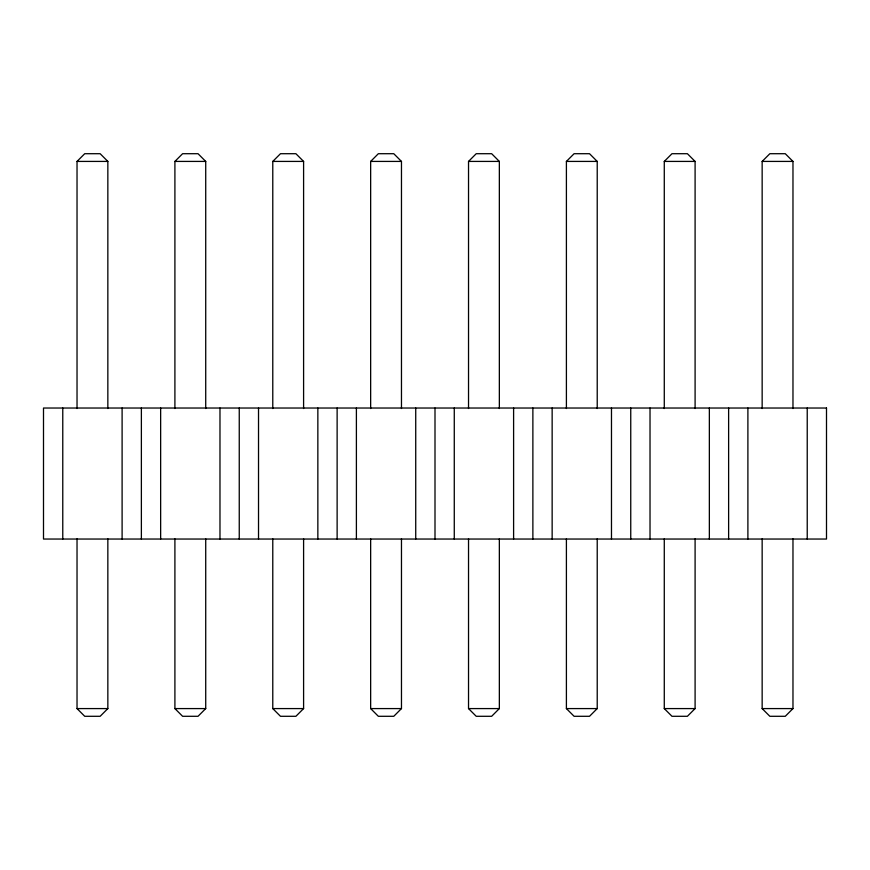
<?xml version="1.0" encoding="UTF-8"?>
<svg xmlns="http://www.w3.org/2000/svg" width="870" height="870" viewBox="0 0 870 870"><rect width="100%" height="100%" fill="white"/><g stroke="black" fill="none" stroke-linecap="round" stroke-linejoin="round"><path stroke-width="1.3" d="M77.028 408.519L77.028 161.418L84.727 153.707L100.148 153.707L107.847 161.418L107.847 408.519M174.903 408.519L174.903 161.418L182.602 153.707L198.023 153.707L205.722 161.418L205.722 408.519M272.778 408.519L272.778 161.418L280.477 153.707L295.898 153.707L303.597 161.418L303.597 408.519M370.653 408.519L370.653 161.418L378.352 153.707L393.773 153.707L401.472 161.418L401.472 408.519M468.528 408.519L468.528 161.418L476.227 153.707L491.648 153.707L499.347 161.418L499.347 408.519M566.403 408.519L566.403 161.418L574.102 153.707L589.523 153.707L597.222 161.418L597.222 408.519M107.847 538.867L107.847 708.582L100.148 716.293L84.727 716.293L77.028 708.582L77.028 538.867M664.278 408.519L664.278 161.418L671.977 153.707L687.398 153.707L695.097 161.418L695.097 408.519M205.722 538.867L205.722 708.582L198.023 716.293L182.602 716.293L174.903 708.582L174.903 538.867M762.153 408.519L762.153 161.418L769.852 153.707L785.273 153.707L792.972 161.418L792.972 408.519M303.597 538.867L303.597 708.582L295.898 716.293L280.477 716.293L272.778 708.582L272.778 538.867M401.472 538.867L401.472 708.582L393.773 716.293L378.352 716.293L370.653 708.582L370.653 538.867M499.347 538.867L499.347 708.582L491.648 716.293L476.227 716.293L468.528 708.582L468.528 538.867M597.222 538.867L597.222 708.582L589.523 716.293L574.102 716.293L566.403 708.582L566.403 538.867M695.097 538.867L695.097 708.582L687.398 716.293L671.977 716.293L664.278 708.582L664.278 538.867M792.972 538.867L792.972 708.582L785.273 716.293L769.852 716.293L762.153 708.582L762.153 538.867M77.028 161.418L107.847 161.418M174.903 161.418L205.722 161.418M272.778 161.418L303.597 161.418M370.653 161.418L401.472 161.418M468.528 161.418L499.347 161.418M566.403 161.418L597.222 161.418M664.278 161.418L695.097 161.418M762.153 161.418L792.972 161.418M77.028 708.582L107.847 708.582M174.903 708.582L205.722 708.582M272.778 708.582L303.597 708.582M370.653 708.582L401.472 708.582M468.528 708.582L499.347 708.582M566.403 708.582L597.222 708.582M664.278 708.582L695.097 708.582M762.153 708.582L792.972 708.582M807.229 408.03L807.229 539.041M747.895 408.03L747.895 539.041M728.625 408.03L728.625 539.041M709.354 408.03L709.354 539.041M650.02 408.03L650.02 539.041M630.75 408.03L630.75 539.041M611.479 408.03L611.479 539.041M552.145 408.03L552.145 539.041M532.875 408.03L532.875 539.041M513.604 408.03L513.604 539.041M454.27 408.03L454.27 539.041M435 408.03L435 539.041M415.729 408.03L415.729 539.041M356.396 408.03L356.396 539.041M337.125 408.03L337.125 539.041M317.854 408.03L317.854 539.041M258.52 408.03L258.52 539.041M239.25 408.03L239.25 539.041M219.979 408.03L219.979 539.041M160.645 408.03L160.645 539.041M141.375 408.03L141.375 539.041M122.104 408.03L122.104 539.041M62.77 408.03L62.77 539.041M826.5 408.03L43.5 408.03L43.5 539.041L826.5 539.041L826.5 408.03"/></g></svg>
